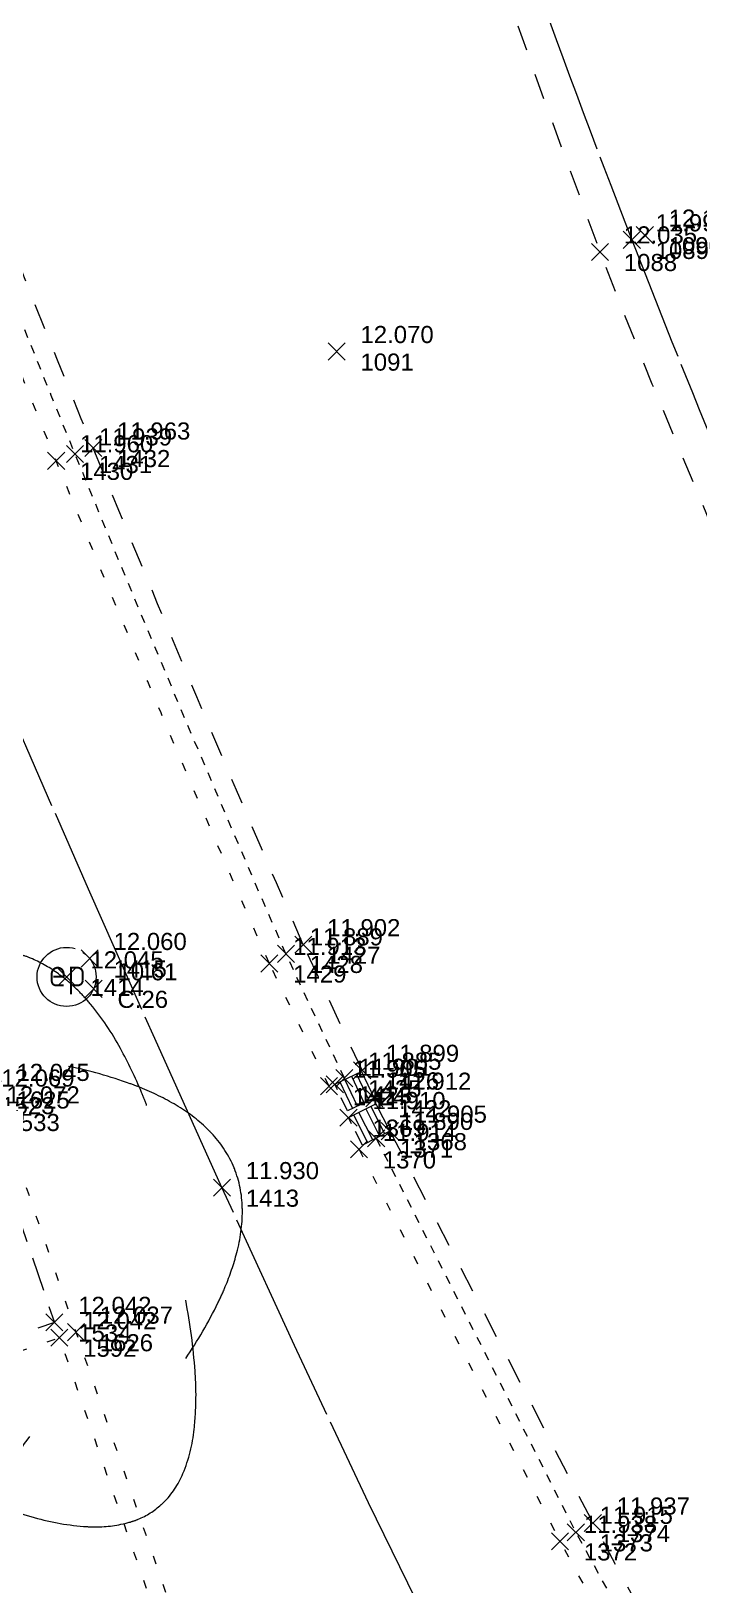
# Model space of a CAD drawing. Header units: metres. Extents: x 1223562 to 1223801, y 7191360 to 7191620.
# Drawn here: x 1223770.35 to 1223778.15, y 7191499.35 to 7191517.5 of the extents above; entities that cross this region are included whole.
import ezdxf

# ---------------------------------------------------------------- set-up
doc = ezdxf.new("R2010")
doc.units = ezdxf.units.M
doc.header["$PDMODE"] = 3
doc.header["$PDSIZE"] = 0.1
for name, pattern in [('LL_0822', [2.5, 2.5, 0]), ('LL_0824', [0.35, 0.1, -0.25]), ('LL_0827', [0.2, 0.1, -0.1]), ('LL_0829', [0.6, 0.3, -0.3]), ('Socle_Continu', [2.5, 2.5, 0]), ('TL_1182', [0.6, 0.4, -0.2])]:
    doc.linetypes.add(name, pattern=pattern)
doc.layers.add('EAUPL_SCS', color=5, linetype='Socle_Continu', lineweight=13, true_color=0x0000ff)
for name, color, linetype, lineweight in [('JARDI_SCS', 82, 'Socle_Continu', 13), ('SIGTA_SCI', 7, 'Socle_Continu', 13), ('SIGTM_SCI', 1, 'Socle_Continu', 13), ('SIGTO_SCI', 255, 'Socle_Continu', 13), ('VOIRI_SCS', 7, 'Socle_Continu', 13)]:
    doc.layers.add(name, color=color, linetype=linetype, lineweight=lineweight)
doc.styles.get("Standard").update_dxf_attribs({"font": 'arial.ttf'})

# ---------------------------------------------------------------- blocks, each defined once
blk = doc.blocks.new('YP_1521')
at = {"layer": 'SIGTO_SCI', "color": 7, "linetype": 'Socle_Continu'}
blk.add_point((0, 0), dxfattribs=at)
at = {"layer": 'SIGTA_SCI', "linetype": 'Socle_Continu'}
blk.add_attdef('ALT', (0.278, 0.099), '', height=0.2, dxfattribs=at)
at = {"layer": 'SIGTA_SCI', "linetype": 'Socle_Continu', "flags": 9}
blk.add_attdef('CALQUE_ALT', (1.69, -1.18), '', height=0.2, dxfattribs=at)
at = {"layer": 'SIGTM_SCI', "linetype": 'Socle_Continu'}
blk.add_attdef('MAT', (0.278, -0.223), '', height=0.2, dxfattribs=at)
at = {"layer": 'SIGTM_SCI', "linetype": 'Socle_Continu', "flags": 9}
blk.add_attdef('CALQUE_MAT', (1.69, -1.501), '', height=0.2, dxfattribs=at)
at = {"layer": 'SIGTO_SCI', "linetype": 'Socle_Continu', "flags": 9}
for tag, p in [('ID', (1.69, 0.105)), ('NATURE', (1.69, -0.216)), ('FAMILLE', (1.69, -0.538)), ('CALQUE', (1.69, -0.859)), ('PCRS', (1.69, -1.823))]:
    blk.add_attdef(tag, p, '', height=0.2, dxfattribs=at)
blk = doc.blocks.new('BP_0088')
at = {"layer": 'EAUPL_SCS', "linetype": 'Socle_Continu'}
for p, q in [((1.001, 0.814), (-0.001, 0.814)), ((0, 0.626), (1.001, 0.627)), ((1.001, 0.376), (0, 0.375)), ((0, 0.188), (1.001, 0.188))]:
    blk.add_line(p, q, dxfattribs=at)
at = {"layer": 'EAUPL_SCS', "linetype": 'Socle_Continu', "flags": 128}
blk.add_lwpolyline([(1.001, 0.001), (0, 0), (-0.001, 1.001), (1, 1.002)], close=True, dxfattribs=at)
at = {"layer": 'EAUPL_SCS', "linetype": 'Socle_Continu', "flags": 9}
for tag, p in [('ID', (1.268, 0.92)), ('NATURE', (1.268, 0.599)), ('CALQUE', (1.268, -0.044)), ('FAMILLE', (1.268, 0.278)), ('PCRS', (1.268, -0.365))]:
    blk.add_attdef(tag, p, '', height=0.2, dxfattribs=at)
blk = doc.blocks.new('BP_0081')
at = {"layer": 'EAUPL_SCS', "linetype": 'Socle_Continu', "const_width": 0.0333, "flags": 128}
for points in [[(-0.051, -0.144), (-0.176, -0.144, -0.424), (-0.251, -0.069), (-0.251, 0.056, -0.997785), (-0.051, 0.056), (-0.051, 0.006), (-0.226, 0.006)], [(0.073, -0.295), (0.073, 0.156), (0.186, 0.156, -0.410802), (0.273, 0.068), (0.273, -0.062, -0.396178), (0.186, -0.144), (0.098, -0.144)]]:
    blk.add_lwpolyline(points, format="xyb", dxfattribs=at)
at = {"layer": 'EAUPL_SCS', "linetype": 'Socle_Continu'}
blk.add_circle((0, 0), 0.5, dxfattribs=at)
at = {"layer": 'EAUPL_SCS', "linetype": 'Socle_Continu', "flags": 9}
for tag, p in [('ID', (0.931, 0.67)), ('NATURE', (0.931, 0.348)), ('FAMILLE', (0.931, 0.027)), ('CALQUE', (0.931, -0.294)), ('PCRS', (0.931, -0.615)), ('TYPE', (0.931, -0.937))]:
    blk.add_attdef(tag, p, '', height=0.2, dxfattribs=at)
blk = doc.blocks.new('TP_1203')
at = {"layer": 'JARDI_SCS', "linetype": 'Socle_Continu'}
for points in [[(0.3171, 0.1998, 0.007667), (0.3097, 0.2185, 0.026874), (0.2793, 0.282, 0.047786), (0.2363, 0.3458, 0.023985), (0.2196, 0.3641, 0.040407), (0.1879, 0.391, 0.05708), (0.1498, 0.4122, 0.021505), (0.1343, 0.4178, 0.075257), (0.0789, 0.4262, 0.004647), (0.0754, 0.4262, 0.067031), (0.0113, 0.4161, 0.025669), (-0.025, 0.4032, 0.024468), (-0.0582, 0.3875, 0.036292), (-0.1329, 0.3405)], [(-0.0204, 0.3686, 0.026081), (-0.1467, 0.3752, 0.000498), (-0.1491, 0.3752, 0.000061), (-0.1493, 0.3752, 0.039737), (-0.2542, 0.3668, 0.05935), (-0.3324, 0.3448, 0.002412), (-0.3355, 0.3435, 0.092506), (-0.393, 0.3053, 0.000753), (-0.3933, 0.305, 0.098491), (-0.4244, 0.2585, 0.011844), (-0.4269, 0.2521, 0.083514), (-0.4371, 0.1912, 0.009601), (-0.437, 0.184, 0.062383), (-0.4234, 0.101, 0.027233), (-0.3998, 0.0339, 0.012932), (-0.386, 0.003)], [(0.3734, -0.1657, 0.034341), (0.42, -0.0853, 0.016386), (0.4306, -0.0619, 0.033024), (0.4472, -0.0128, 0.065516), (0.4552, 0.0476, 0.004498), (0.4551, 0.0518, 0.088708), (0.4437, 0.1085, 0.001985), (0.4432, 0.1097, 0.087204), (0.4129, 0.1572, 0.010127), (0.4065, 0.1639, 0.060799), (0.3628, 0.1981, 0.037701), (0.3113, 0.2242, 0.012492), (0.2934, 0.231, 0.034867), (0.2046, 0.2561)], [(-0.4141, 0.0593, 0.030688), (-0.4401, -0.0515, 0.042762), (-0.4476, -0.1391, 0.002681), (-0.4475, -0.1447, 0.068057), (-0.4366, -0.2203, 0.027564), (-0.4302, -0.2384, 0.0661), (-0.4071, -0.2783, 0.02929), (-0.3949, -0.292, 0.071575), (-0.3592, -0.3187, 0.024959), (-0.3395, -0.3281, 0.055555), (-0.2929, -0.3415, 0.042997), (-0.2266, -0.3473, 0.011964), (-0.2081, -0.3468, 0.03671), (-0.1048, -0.3345)], [(0.064, -0.3627, 0.004702), (0.0762, -0.3679, 0.029397), (0.1549, -0.3952, 0.053456), (0.231, -0.4084, 0.017025), (0.2434, -0.4088, 0.067312), (0.292, -0.4022, 0.029038), (0.3048, -0.3978, 0.085197), (0.3382, -0.3767, 0.008842), (0.3415, -0.3736, 0.097758), (0.3694, -0.3319, 0.000163), (0.3695, -0.3318, 0.072483), (0.3857, -0.2677, 0.026786), (0.3883, -0.2187, 0.018833), (0.387, -0.1842, 0.02958), (0.3734, -0.0814)], [(-0.2735, -0.3064, 0.039486), (-0.23, -0.3798, 0.04359), (-0.1978, -0.4182, 0.016585), (-0.1839, -0.4312, 0.081902), (-0.1391, -0.4591, 0.006579), (-0.1351, -0.4607, 0.089308), (-0.0921, -0.4684, 0.016983), (-0.0837, -0.4681, 0.078527), (-0.037, -0.4569, 0.013117), (-0.0296, -0.4536, 0.063228), (0.0271, -0.4171, 0.02257), (0.0606, -0.3865, 0.018838), (0.0864, -0.3587, 0.027877), (0.1484, -0.2782)]]:
    blk.add_lwpolyline(points, format="xyb", dxfattribs=at)
at = {"layer": 'JARDI_SCS', "linetype": 'Socle_Continu', "flags": 9}
for tag, p in [('ID', (0.8891, 0.2461)), ('NATURE', (0.8891, -0.0752)), ('FAMILLE', (0.8891, -0.3964)), ('CALQUE', (0.8891, -0.7177)), ('PCRS', (0.8891, -1.039))]:
    blk.add_attdef(tag, p, '', height=0.2, dxfattribs=at)

msp = doc.modelspace()

# ---------------------------------------------------------------- linework, layer by layer
at = {"layer": 'JARDI_SCS', "linetype": 'TL_1182', "flags": 128}
msp.add_lwpolyline([(1223769.79, 7191504.874), (1223770.627, 7191502.416), (1223768.16, 7191501.576), (1223767.327, 7191504.023), (1223767.337, 7191504.056), (1223768.026, 7191504.298)], close=True, dxfattribs=at)
at = {"layer": 'VOIRI_SCS', "linetype": 'LL_0829', "flags": 128}
for points in [[(1223792.973, 7191557.867), (1223787.929, 7191556.07), (1223781.764, 7191553.897), (1223779.233, 7191553.029), (1223776.231, 7191551.983), (1223775.273, 7191551.65), (1223774.155, 7191551.232, 0.05718), (1223772.58, 7191550.202, 0.0338), (1223771.337, 7191549.018, 0.042711), (1223770.265, 7191547.628, 0.022427), (1223769.407, 7191546.152), (1223768.607, 7191544.622), (1223766.755, 7191541.028), (1223764.401, 7191536.406), (1223764.314, 7191536.044), (1223764.248, 7191535.684), (1223764.229, 7191535.506), (1223764.223, 7191535.33), (1223764.232, 7191535.157), (1223764.26, 7191534.985), (1223764.293, 7191534.86), (1223764.336, 7191534.737), (1223764.449, 7191534.496), (1223764.59, 7191534.265), (1223764.749, 7191534.045), (1223764.92, 7191533.838), (1223765.104, 7191533.646), (1223765.302, 7191533.47), (1223765.513, 7191533.313), (1223765.786, 7191533.147), (1223766.07, 7191532.996), (1223768.753, 7191531.689), (1223771.476, 7191530.369), (1223773.738, 7191523.983), (1223775.758, 7191518.344), (1223776.345, 7191516.679), (1223776.993, 7191514.917), (1223777.272, 7191514.198), (1223777.599, 7191513.378), (1223778.28, 7191511.749), (1223779.29, 7191509.444), (1223779.396, 7191509.473)], [(1223773.531, 7191506.827, -0.005775), (1223771.08, 7191512.627, -0.005427), (1223768.901, 7191518.127, 0.00064), (1223766.56, 7191524.203), (1223765.874, 7191526.009), (1223765.747, 7191526.285), (1223765.673, 7191526.414), (1223765.61, 7191526.502), (1223765.585, 7191526.534), (1223765.483, 7191526.641), (1223765.368, 7191526.739), (1223765.119, 7191526.913), (1223764.612, 7191527.211), (1223764.017, 7191527.483), (1223763.269, 7191527.824, 0.089115), (1223761.86, 7191528.036, 0.157897), (1223760.257, 7191527.465, 0.109364), (1223759.133, 7191526.126), (1223755.556, 7191519.257), (1223753.176, 7191514.7), (1223752.223, 7191512.822), (1223751.117, 7191510.699), (1223747.81, 7191504.349), (1223746.535, 7191501.87), (1223745.252, 7191499.378), (1223745.082, 7191499.037), (1223745.178, 7191498.99), (1223745.212, 7191499.026), (1223745.381, 7191498.952)]]:
    msp.add_lwpolyline(points, format="xyb", dxfattribs=at)
at = {"layer": 'VOIRI_SCS', "linetype": 'LL_0827', "flags": 128}
msp.add_lwpolyline([(1223773.328, 7191506.72, -0.005713), (1223770.868, 7191512.558, -0.005326), (1223768.697, 7191518.049, 0.000695), (1223766.351, 7191524.145), (1223765.684, 7191525.9), (1223765.606, 7191526.103)], format="xyb", dxfattribs=at)
at = {"layer": 'VOIRI_SCS', "linetype": 'LL_0824', "flags": 128}
msp.add_lwpolyline([(1223773.135, 7191506.608, -0.007113), (1223770.648, 7191512.478, -0.006606), (1223768.489, 7191517.991, 0.00535), (1223766.126, 7191524.07), (1223765.579, 7191525.553), (1223765.532, 7191525.731)], format="xyb", dxfattribs=at)
at = {"layer": 'VOIRI_SCS', "linetype": 'LL_0822', "flags": 128}
msp.add_lwpolyline([(1223776.088, 7191496.668), (1223775.181, 7191498.484), (1223774.293, 7191500.309), (1223773.429, 7191502.145), (1223772.582, 7191503.99), (1223771.798, 7191505.73), (1223771.023, 7191507.475), (1223769.499, 7191510.975), (1223768.004, 7191514.488), (1223767.275, 7191516.252), (1223766.564, 7191518.024), (1223765.712, 7191520.229), (1223764.878, 7191522.44)], dxfattribs=at)
msp.add_lwpolyline([(1223776.095, 7191518.47, 0.007046), (1223777.364, 7191515.058, 0.006602), (1223778.64, 7191511.895, 0.001467), (1223779.628, 7191509.555)], format="xyb", dxfattribs=at)
at = {"layer": 'VOIRI_SCS', "linetype": 'LL_0824', "flags": 128}
msp.add_lwpolyline([(1223752.291, 7191486.646), (1223751.516, 7191488.871), (1223748.419, 7191497.852), (1223753.919, 7191499.712), (1223757.763, 7191507.156), (1223762.246, 7191515.831), (1223765.026, 7191516.994), (1223767.433, 7191511.094), (1223769.906, 7191505.137), (1223770.878, 7191502.302), (1223772.852, 7191496.572), (1223774.329, 7191492.378), (1223766.893, 7191489.865), (1223761.458, 7191488.038), (1223758.19, 7191486.943), (1223753.246, 7191485.29), (1223752.828, 7191485.147)], close=True, dxfattribs=at)
at = {"layer": 'VOIRI_SCS', "linetype": 'LL_0829', "flags": 128}
for points in [[(1223774.217, 7191505.36), (1223773.531, 7191506.827)], [(1223774.541, 7191504.65), (1223776.91, 7191500.073), (1223779.277, 7191495.734), (1223780.95, 7191492.639), (1223781.018, 7191492.658), (1223782.487, 7191489.834), (1223783.67, 7191487.671)]]:
    msp.add_lwpolyline(points, dxfattribs=at)
at = {"layer": 'VOIRI_SCS', "linetype": 'LL_0824', "flags": 128}
for points in [[(1223773.831, 7191505.175), (1223773.135, 7191506.608)], [(1223774.181, 7191504.437), (1223776.527, 7191499.859), (1223778.882, 7191495.498), (1223780.364, 7191492.796), (1223780.447, 7191492.732), (1223780.527, 7191492.625), (1223781.614, 7191490.551)], [(1223768.221, 7191501.4), (1223770.685, 7191502.238), (1223772.668, 7191496.508), (1223770.179, 7191495.666)]]:
    msp.add_lwpolyline(points, dxfattribs=at)
at = {"layer": 'VOIRI_SCS', "linetype": 'LL_0827', "flags": 128}
for points in [[(1223774.01, 7191505.268), (1223773.328, 7191506.72)], [(1223774.381, 7191504.565), (1223776.711, 7191499.965), (1223779.078, 7191495.622), (1223780.691, 7191492.716), (1223780.753, 7191492.586), (1223781.752, 7191490.605)]]:
    msp.add_lwpolyline(points, dxfattribs=at)

# ---------------------------------------------------------------- block references
at = {"layer": 'EAUPL_SCS', "linetype": 'Socle_Continu', "xscale": 0.6895435307799144, "yscale": 0.6895435307799144}
msp.add_blockref('BP_0081', (1223770.769, 7191506.451), dxfattribs=at)
at = {"layer": 'EAUPL_SCS', "linetype": 'Socle_Continu'}
for p, xscale, yscale, rotation in [((1223774.359, 7191505.034), 0.3455425111051597, 0.3455425111051597, 115.4377595142855), ((1223774.541, 7191504.65), 0.3588059550744577, 0.3588059550744577, 116.7867538099811)]:
    msp.add_blockref('BP_0088', p, dxfattribs=dict(at, xscale=xscale, yscale=yscale, rotation=rotation))
at = {"layer": 'JARDI_SCS', "linetype": 'Socle_Continu', "xscale": 8.089130212308142, "yscale": 8.089130212308142}
msp.add_blockref('TP_1203', (1223769.138, 7191503.335), dxfattribs=at)
at = {"layer": 'SIGTO_SCI', "linetype": 'Socle_Continu'}
for p, values in [((1223777.364, 7191515.058), {'ALT': '11.996', 'MAT': '1089'}), ((1223777.516, 7191515.113), {'ALT': '12.144', 'MAT': '1090'}), ((1223776.993, 7191514.917), {'ALT': '12.035', 'MAT': '1088'}), ((1223773.92, 7191513.754), {'ALT': '12.070', 'MAT': '1091'}), ((1223771.08, 7191512.627), {'ALT': '11.963', 'MAT': '1432'}), ((1223770.648, 7191512.478), {'ALT': '11.960', 'MAT': '1430'}), ((1223770.868, 7191512.558), {'ALT': '11.939', 'MAT': '1431'}), ((1223773.531, 7191506.827), {'ALT': '11.902', 'MAT': '1427'}), ((1223771.039, 7191506.666), {'ALT': '12.060', 'MAT': '1415'}), ((1223773.135, 7191506.608), {'ALT': '11.913', 'MAT': '1429'}), ((1223773.328, 7191506.72), {'ALT': '11.889', 'MAT': '1428'}), ((1223770.769, 7191506.451), {'ALT': '12.045', 'MAT': '1414'}), ((1223771.085, 7191506.312), {'ALT': '10.61', 'MAT': 'C.26'}), ((1223774.217, 7191505.36), {'ALT': '11.899', 'MAT': '1426'}), ((1223773.831, 7191505.175), {'ALT': '11.905', 'MAT': '1424'}), ((1223773.899, 7191505.197), {'ALT': '11.901', 'MAT': '1423'}), ((1223774.01, 7191505.268), {'ALT': '11.885', 'MAT': '1425'}), ((1223769.729, 7191505.071), {'ALT': '12.069', 'MAT': '1523'}), ((1223769.906, 7191505.137), {'ALT': '12.045', 'MAT': '1625'}), ((1223774.359, 7191505.034), {'ALT': '11.912', 'MAT': '1422'}), ((1223769.79, 7191504.874), {'ALT': '12.072', 'MAT': '1533'}), ((1223774.059, 7191504.808), {'ALT': '11.910', 'MAT': '1369'}), ((1223774.541, 7191504.65), {'ALT': '11.905', 'MAT': '1368'}), ((1223774.181, 7191504.437), {'ALT': '11.914', 'MAT': '1370'}), ((1223774.381, 7191504.565), {'ALT': '11.890', 'MAT': '1371'}), ((1223772.582, 7191503.99), {'ALT': '11.930', 'MAT': '1413'}), ((1223770.627, 7191502.416), {'ALT': '12.042', 'MAT': '1534'}), ((1223770.878, 7191502.302), {'ALT': '12.037', 'MAT': '1626'}), ((1223770.685, 7191502.238), {'ALT': '12.042', 'MAT': '1592'}), ((1223776.91, 7191500.073), {'ALT': '11.937', 'MAT': '1374'}), ((1223776.711, 7191499.965), {'ALT': '11.915', 'MAT': '1373'}), ((1223776.527, 7191499.859), {'ALT': '11.938', 'MAT': '1372'})]:
    msp.add_blockref('YP_1521', p, dxfattribs=at).add_auto_attribs(values)

doc.saveas('drawing.dxf')
